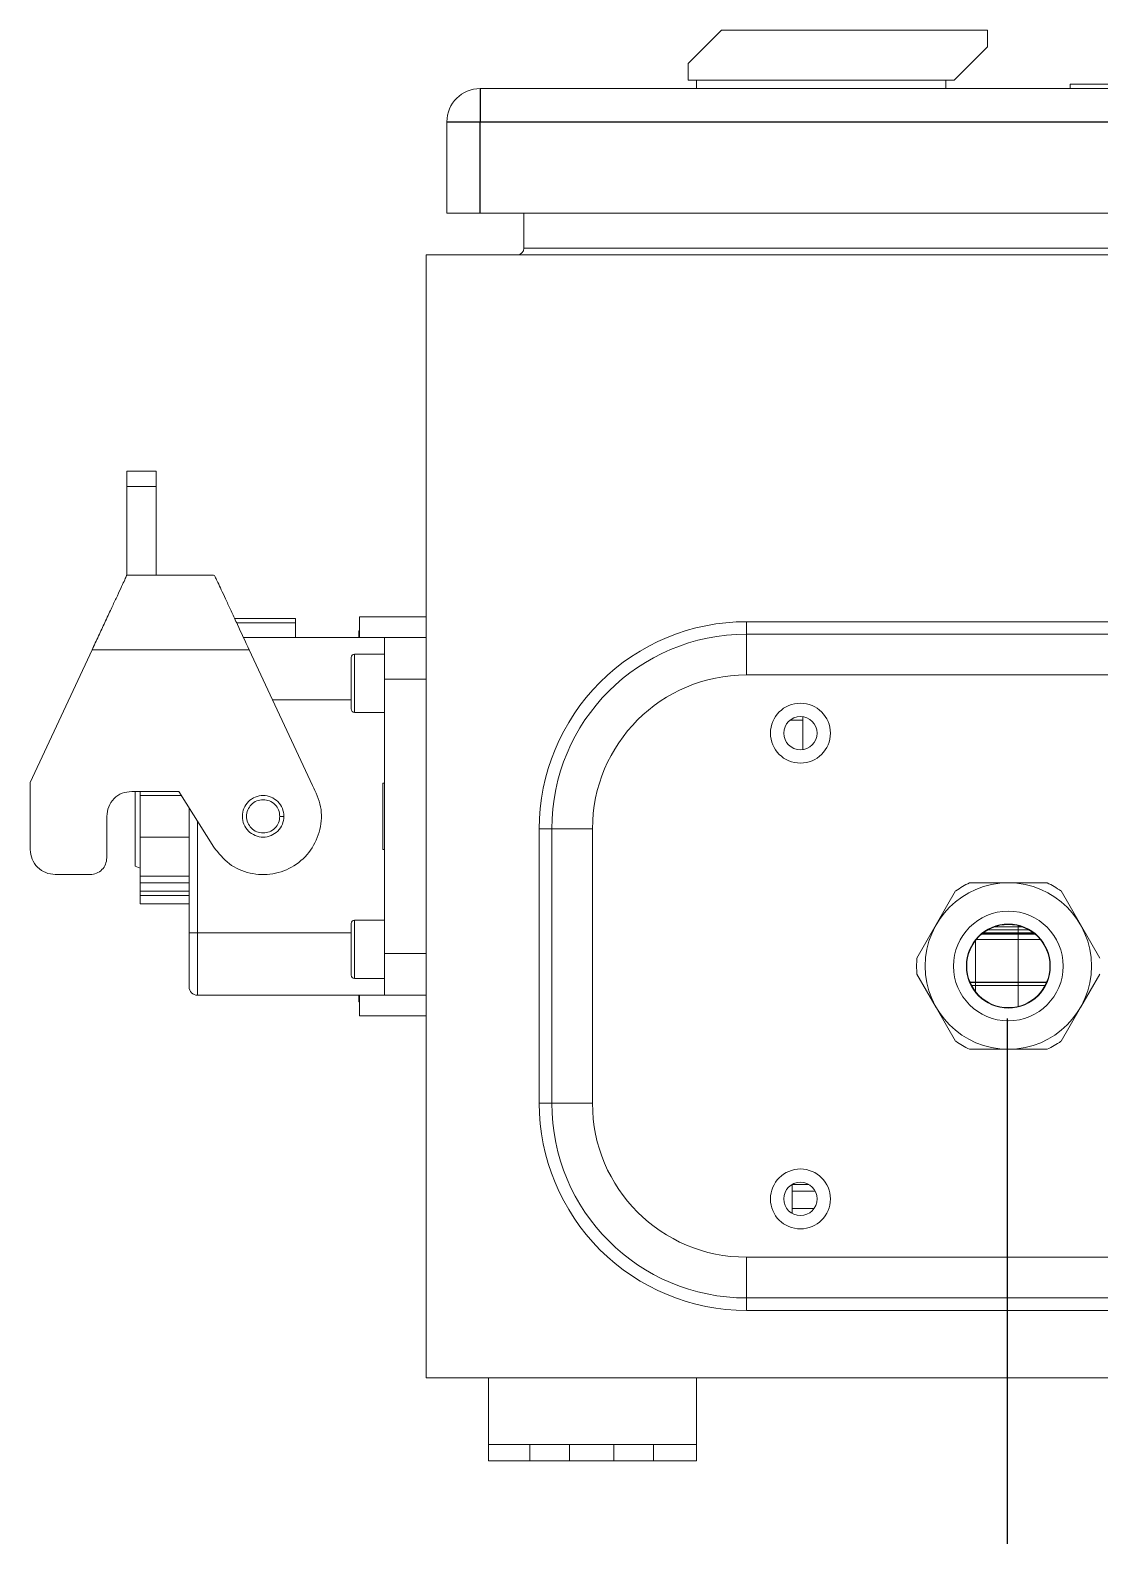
# Model space of a CAD drawing. Extents: x 4137 to 28680, y 2446 to 6814.
# Drawn here: x 14123 to 14285.1, y 3516.8 to 3746.1 of the extents above; entities that cross this region are included whole.
import ezdxf

# ---------------------------------------------------------------- set-up
doc = ezdxf.new("R2010")
doc.units = 0
doc.header["$LTSCALE"] = 0.5
doc.layers.get('0').update_dxf_attribs({"linetype": 'CONTINUOUS'})
doc.layers.add('DIM', color=5, linetype='CONTINUOUS')
doc.layers.add('VOL', color=2, linetype='CONTINUOUS')

msp = doc.modelspace()

# ---------------------------------------------------------------- linework, layer by layer
at = {"color": 7, "linetype": 'Continuous', "lineweight": 15}
for p, q in [((14222.71, 3741.01), (14227.75, 3746.05)), ((14222.71, 3741.01), (14227.75, 3746.05)), ((14227.75, 3746.05), (14268.07, 3746.05)), ((14227.75, 3746.05), (14268.07, 3746.05)), ((14268.07, 3746.05), (14268.07, 3743.53)), ((14268.07, 3746.05), (14268.07, 3743.53)), ((14268.07, 3743.53), (14263.03, 3738.49)), ((14268.07, 3743.53), (14263.03, 3738.49)), ((14222.71, 3738.49), (14222.71, 3741.01)), ((14222.71, 3738.49), (14222.71, 3741.01)), ((14426.83, 3737.23), (14191.21, 3737.23)), ((14426.83, 3737.23), (14191.21, 3737.23)), ((14222.71, 3738.49), (14263.03, 3738.49)), ((14222.71, 3738.49), (14263.03, 3738.49)), ((14223.97, 3738.49), (14223.97, 3737.23)), ((14223.97, 3738.49), (14223.97, 3737.23)), ((14261.77, 3738.49), (14261.77, 3737.23)), ((14261.77, 3738.49), (14261.77, 3737.23)), ((14280.57, 3737.87), (14280.57, 3737.23)), ((14280.57, 3737.87), (14286.87, 3737.87)), ((14280.57, 3737.87), (14280.57, 3737.23)), ((14280.57, 3737.87), (14286.87, 3737.87)), ((14186.17, 3732.19), (14186.17, 3718.33)), ((14186.17, 3732.19), (14186.17, 3718.33)), ((14186.17, 3718.33), (14191.21, 3718.33)), ((14186.17, 3718.33), (14191.21, 3718.33)), ((14426.83, 3718.33), (14191.21, 3718.33)), ((14426.83, 3718.33), (14191.21, 3718.33)), ((14197.83, 3718.33), (14197.83, 3713.04)), ((14197.83, 3718.33), (14197.83, 3713.04)), ((14183.02, 3541.93), (14183.02, 3712.03)), ((14183.02, 3712.03), (14435.02, 3712.03)), ((14183.02, 3541.93), (14183.02, 3712.03)), ((14183.02, 3712.03), (14435.02, 3712.03)), ((14197.83, 3713.04), (14411.4, 3713.04)), ((14197.83, 3713.04), (14411.4, 3713.04)), ((14137.69, 3679.27), (14142.1, 3679.27)), ((14137.69, 3679.27), (14142.1, 3679.27)), ((14137.69, 3676.93), (14142.1, 3676.93)), ((14137.69, 3663.52), (14137.69, 3676.93)), ((14137.69, 3676.93), (14142.1, 3676.93)), ((14137.69, 3663.52), (14137.69, 3676.93)), ((14142.1, 3663.52), (14142.1, 3676.93)), ((14142.1, 3663.52), (14142.1, 3676.93)), ((14150.79, 3663.52), (14137.69, 3663.52)), ((14150.79, 3663.52), (14137.69, 3663.52)), ((14150.98, 3663.44), (14150.79, 3663.52)), ((14150.98, 3663.44), (14150.79, 3663.52)), ((14163.24, 3656.96), (14154.01, 3656.96)), ((14163.24, 3656.96), (14154.01, 3656.96)), ((14163.24, 3656.29), (14163.24, 3656.96)), ((14163.24, 3656.29), (14163.24, 3656.96)), ((14183.02, 3657.22), (14172.94, 3657.22)), ((14172.94, 3654.07), (14172.94, 3657.22)), ((14183.02, 3657.22), (14172.94, 3657.22)), ((14172.94, 3654.07), (14172.94, 3657.22)), ((14154.31, 3656.29), (14163.24, 3656.29)), ((14154.31, 3656.29), (14163.24, 3656.29)), ((14163.24, 3654.07), (14163.24, 3656.29)), ((14163.24, 3654.07), (14163.24, 3656.29)), ((14172.94, 3655.08), (14172.81, 3655.08)), ((14172.81, 3655.08), (14172.81, 3654.07)), ((14172.94, 3655.08), (14172.81, 3655.08)), ((14172.81, 3655.08), (14172.81, 3654.07)), ((14386.51, 3656.46), (14231.53, 3656.46)), ((14231.53, 3656.46), (14231.53, 3654.57)), ((14386.51, 3656.46), (14231.53, 3656.46)), ((14231.53, 3656.46), (14231.53, 3654.57)), ((14231.53, 3654.57), (14386.51, 3654.57)), ((14231.53, 3654.57), (14386.51, 3654.57)), ((14123.04, 3632.12), (14132.4, 3652.18)), ((14123.04, 3632.12), (14132.4, 3652.18)), ((14156.23, 3652.18), (14132.4, 3652.18)), ((14156.23, 3652.18), (14132.4, 3652.18)), ((14132.65, 3652.71), (14132.48, 3652.36)), ((14132.65, 3652.71), (14132.48, 3652.36)), ((14155.35, 3654.07), (14176.72, 3654.07)), ((14155.35, 3654.07), (14176.72, 3654.07)), ((14156.23, 3652.18), (14165.8, 3631.66)), ((14156.23, 3652.18), (14165.8, 3631.66)), ((14183.02, 3654.07), (14176.72, 3654.07)), ((14176.72, 3647.77), (14176.72, 3654.07)), ((14183.02, 3654.07), (14176.72, 3654.07)), ((14176.72, 3647.77), (14176.72, 3654.07)), ((14171.68, 3643.24), (14171.68, 3651.05)), ((14171.68, 3643.24), (14171.68, 3651.05)), ((14176.72, 3651.55), (14172.18, 3651.55)), ((14176.72, 3651.55), (14172.18, 3651.55)), ((14183.02, 3647.77), (14176.72, 3647.77)), ((14176.72, 3606.19), (14176.72, 3647.77)), ((14183.02, 3647.77), (14176.72, 3647.77)), ((14176.72, 3606.19), (14176.72, 3647.77)), ((14386.51, 3648.4), (14231.53, 3648.4)), ((14386.51, 3648.4), (14231.53, 3648.4)), ((14172.18, 3642.73), (14176.72, 3642.73)), ((14172.18, 3642.73), (14176.72, 3642.73)), ((14240.1, 3641.53), (14238.13, 3641.53)), ((14240.1, 3641.53), (14238.13, 3641.53)), ((14240.1, 3641.53), (14240.1, 3642.07)), ((14240.1, 3641.53), (14240.1, 3642.07)), ((14240.1, 3637.09), (14240.1, 3641.53)), ((14240.1, 3637.09), (14240.1, 3641.53)), ((14123.04, 3621.94), (14123.04, 3632.12)), ((14123.04, 3621.94), (14123.04, 3632.12)), ((14176.47, 3631.79), (14176.46, 3631.79)), ((14176.47, 3631.79), (14176.46, 3631.79)), ((14176.72, 3632.02), (14176.47, 3632.02)), ((14176.47, 3632.02), (14176.47, 3621.94)), ((14176.72, 3632.02), (14176.47, 3632.02)), ((14176.47, 3632.02), (14176.47, 3621.94)), ((14145.56, 3630.76), (14138.42, 3630.76)), ((14145.56, 3630.76), (14138.42, 3630.76)), ((14138.92, 3619.42), (14138.92, 3630.76)), ((14138.92, 3619.42), (14138.92, 3630.76)), ((14139.68, 3630.76), (14139.68, 3630.13)), ((14139.68, 3630.76), (14139.68, 3630.13)), ((14145.96, 3630.13), (14139.68, 3630.13)), ((14139.68, 3630.13), (14139.68, 3623.83)), ((14145.96, 3630.13), (14139.68, 3630.13)), ((14139.68, 3630.13), (14139.68, 3623.83)), ((14150.84, 3622.31), (14145.56, 3630.76)), ((14150.84, 3622.31), (14145.56, 3630.76)), ((14176.45, 3631.06), (14176.47, 3631.06)), ((14176.45, 3631.06), (14176.47, 3631.06)), ((14176.45, 3631.01), (14176.47, 3631.01)), ((14176.45, 3631.01), (14176.47, 3631.01)), ((14134.64, 3626.98), (14134.64, 3620.68)), ((14134.64, 3626.98), (14134.64, 3620.68)), ((14147.11, 3628.28), (14147.11, 3609.34)), ((14147.11, 3628.28), (14147.11, 3609.34)), ((14161.47, 3626.98), (14160.84, 3626.98)), ((14161.47, 3626.98), (14160.84, 3626.98)), ((14176.47, 3626.65), (14176.46, 3626.65)), ((14176.47, 3626.65), (14176.46, 3626.65)), ((14200.16, 3625.09), (14200.16, 3583.51)), ((14202.05, 3625.09), (14200.16, 3625.09)), ((14200.16, 3625.09), (14200.16, 3583.51)), ((14202.05, 3625.09), (14200.16, 3625.09)), ((14202.05, 3583.51), (14202.05, 3625.09)), ((14202.05, 3583.51), (14202.05, 3625.09)), ((14208.22, 3625.09), (14208.22, 3583.51)), ((14208.22, 3625.09), (14208.22, 3583.51)), ((14147.11, 3623.83), (14139.68, 3623.83)), ((14139.68, 3623.83), (14139.68, 3617.94)), ((14147.11, 3623.83), (14139.68, 3623.83)), ((14139.68, 3623.83), (14139.68, 3617.94)), ((14176.72, 3621.94), (14176.47, 3621.94)), ((14176.72, 3621.94), (14176.47, 3621.94)), ((14132.12, 3618.16), (14126.82, 3618.16)), ((14132.12, 3618.16), (14126.82, 3618.16)), ((14139.68, 3619.13), (14138.92, 3619.42)), ((14139.68, 3619.13), (14138.92, 3619.42)), ((14139.68, 3616.9), (14147.11, 3616.9)), ((14139.68, 3616.9), (14139.68, 3616.9)), ((14139.68, 3616.9), (14147.11, 3616.9)), ((14139.68, 3616.9), (14139.68, 3616.9)), ((14139.68, 3615.64), (14139.68, 3615.01)), ((14139.68, 3615.64), (14139.68, 3615.01)), ((14260.31, 3610.6), (14263.24, 3615.68)), ((14260.31, 3610.6), (14263.24, 3615.68)), ((14265.35, 3616.9), (14271.22, 3616.9)), ((14265.35, 3616.9), (14271.22, 3616.9)), ((14271.22, 3616.9), (14277.09, 3616.9)), ((14271.22, 3616.9), (14277.09, 3616.9)), ((14279.2, 3615.68), (14282.13, 3610.6)), ((14279.2, 3615.68), (14282.13, 3610.6)), ((14147.11, 3613.75), (14139.68, 3613.75)), ((14139.68, 3613.75), (14139.68, 3613.75)), ((14147.11, 3613.75), (14139.68, 3613.75)), ((14139.68, 3613.75), (14139.68, 3613.75)), ((14139.69, 3613.75), (14139.69, 3613.75)), ((14139.69, 3613.75), (14139.69, 3613.75)), ((14176.72, 3611.23), (14172.18, 3611.23)), ((14176.72, 3611.23), (14172.18, 3611.23)), ((14148.37, 3609.34), (14147.11, 3609.34)), ((14148.37, 3609.34), (14147.11, 3609.34)), ((14148.37, 3609.34), (14148.37, 3599.89)), ((14148.37, 3609.34), (14148.37, 3599.89)), ((14171.68, 3602.92), (14171.68, 3610.73)), ((14171.68, 3602.92), (14171.68, 3610.73)), ((14257.37, 3605.52), (14260.31, 3610.6)), ((14257.37, 3605.52), (14260.31, 3610.6)), ((14267.19, 3609.15), (14275.25, 3609.15)), ((14267.19, 3609.15), (14275.25, 3609.15)), ((14272.73, 3610.42), (14272.73, 3610.26)), ((14272.73, 3610.42), (14272.73, 3610.26)), ((14272.73, 3610.26), (14272.73, 3609.8)), ((14272.73, 3610.26), (14272.73, 3609.8)), ((14272.73, 3609.8), (14272.73, 3609.31)), ((14272.73, 3609.8), (14272.73, 3609.31)), ((14272.73, 3609.31), (14272.73, 3609.2)), ((14272.73, 3609.31), (14272.73, 3609.2)), ((14272.73, 3609.2), (14272.73, 3609.15)), ((14272.73, 3609.2), (14272.73, 3609.15)), ((14272.73, 3609.15), (14272.73, 3609.11)), ((14272.73, 3609.15), (14272.73, 3609.11)), ((14272.73, 3609.11), (14272.73, 3608.34)), ((14272.73, 3609.11), (14272.73, 3608.34)), ((14282.13, 3610.6), (14285.07, 3605.52)), ((14282.13, 3610.6), (14285.07, 3605.52)), ((14266.24, 3601.86), (14266.24, 3608.16)), ((14266.24, 3601.86), (14266.24, 3608.16)), ((14272.73, 3601.86), (14272.73, 3608.34)), ((14272.73, 3601.86), (14272.73, 3608.34)), ((14176.72, 3599.89), (14176.72, 3606.19)), ((14176.72, 3606.19), (14183.02, 3606.19)), ((14176.72, 3599.89), (14176.72, 3606.19)), ((14176.72, 3606.19), (14183.02, 3606.19)), ((14172.18, 3602.41), (14176.72, 3602.41)), ((14172.18, 3602.41), (14176.72, 3602.41)), ((14260.31, 3598), (14257.37, 3603.08)), ((14260.31, 3598), (14257.37, 3603.08)), ((14272.73, 3601.86), (14265.41, 3601.86)), ((14272.73, 3601.86), (14265.41, 3601.86)), ((14266.24, 3601.86), (14266.24, 3601.85)), ((14266.24, 3601.86), (14272.73, 3601.86)), ((14266.24, 3601.86), (14266.24, 3601.85)), ((14266.24, 3601.86), (14272.73, 3601.86)), ((14272.73, 3601.85), (14266.24, 3601.85)), ((14266.24, 3601.85), (14266.24, 3601.82)), ((14272.73, 3601.85), (14266.24, 3601.85)), ((14266.24, 3601.85), (14266.24, 3601.82)), ((14272.73, 3601.82), (14266.24, 3601.82)), ((14266.24, 3601.82), (14266.24, 3601.33)), ((14272.73, 3601.82), (14266.24, 3601.82)), ((14266.24, 3601.82), (14266.24, 3601.33)), ((14277.03, 3601.86), (14272.73, 3601.86)), ((14272.73, 3601.86), (14272.73, 3601.85)), ((14277.03, 3601.86), (14272.73, 3601.86)), ((14272.73, 3601.86), (14272.73, 3601.85)), ((14272.73, 3601.85), (14272.73, 3601.82)), ((14272.73, 3601.85), (14272.73, 3601.82)), ((14272.73, 3601.82), (14272.73, 3601.33)), ((14272.73, 3601.82), (14272.73, 3601.33)), ((14285.07, 3603.08), (14282.13, 3598)), ((14285.07, 3603.08), (14282.13, 3598)), ((14176.72, 3599.89), (14148.37, 3599.89)), ((14176.72, 3599.89), (14148.37, 3599.89)), ((14172.81, 3599.89), (14172.81, 3598.88)), ((14172.81, 3599.89), (14172.81, 3598.88)), ((14172.94, 3596.74), (14172.94, 3599.89)), ((14172.94, 3596.74), (14172.94, 3599.89)), ((14183.02, 3599.89), (14176.72, 3599.89)), ((14183.02, 3599.89), (14176.72, 3599.89)), ((14272.73, 3601.33), (14266.24, 3601.33)), ((14266.24, 3600.44), (14266.24, 3601.33)), ((14272.73, 3601.33), (14266.24, 3601.33)), ((14266.24, 3600.44), (14266.24, 3601.33)), ((14272.73, 3598.19), (14272.73, 3601.33)), ((14272.73, 3598.19), (14272.73, 3601.33)), ((14172.81, 3598.88), (14172.94, 3598.88)), ((14172.81, 3598.88), (14172.94, 3598.88)), ((14263.24, 3592.92), (14260.31, 3598)), ((14263.24, 3592.92), (14260.31, 3598)), ((14282.13, 3598), (14279.2, 3592.92)), ((14282.13, 3598), (14279.2, 3592.92)), ((14172.94, 3596.74), (14183.02, 3596.74)), ((14172.94, 3596.74), (14183.02, 3596.74)), ((14271.22, 3591.7), (14265.35, 3591.7)), ((14271.22, 3591.7), (14265.35, 3591.7)), ((14277.09, 3591.7), (14271.22, 3591.7)), ((14277.09, 3591.7), (14271.22, 3591.7)), ((14202.05, 3583.51), (14200.16, 3583.51)), ((14202.05, 3583.51), (14200.16, 3583.51)), ((14238.46, 3566.84), (14238.46, 3571.2)), ((14238.46, 3566.84), (14238.46, 3571.2)), ((14231.53, 3560.2), (14386.51, 3560.2)), ((14231.53, 3560.2), (14386.51, 3560.2)), ((14231.53, 3554.03), (14231.53, 3552.14)), ((14386.51, 3554.03), (14231.53, 3554.03)), ((14231.53, 3554.03), (14231.53, 3552.14)), ((14386.51, 3554.03), (14231.53, 3554.03)), ((14231.53, 3552.14), (14386.51, 3552.14)), ((14231.53, 3552.14), (14386.51, 3552.14)), ((14183.02, 3541.93), (14435.02, 3541.93)), ((14183.02, 3541.93), (14435.02, 3541.93)), ((14192.47, 3541.93), (14192.47, 3531.85)), ((14192.47, 3541.93), (14192.47, 3531.85)), ((14223.97, 3531.85), (14223.97, 3541.93)), ((14223.97, 3531.85), (14223.97, 3541.93)), ((14192.47, 3529.33), (14192.47, 3531.85)), ((14192.47, 3531.85), (14192.58, 3531.85)), ((14192.47, 3529.33), (14192.47, 3531.85)), ((14192.47, 3531.85), (14192.58, 3531.85)), ((14192.58, 3531.85), (14198.75, 3531.85)), ((14192.58, 3531.85), (14198.75, 3531.85)), ((14198.75, 3531.85), (14198.75, 3529.33)), ((14198.75, 3531.85), (14204.76, 3531.85)), ((14198.75, 3531.85), (14198.75, 3529.33)), ((14198.75, 3531.85), (14204.76, 3531.85)), ((14204.76, 3531.85), (14211.46, 3531.85)), ((14204.76, 3531.85), (14204.76, 3529.33)), ((14204.76, 3531.85), (14211.46, 3531.85)), ((14204.76, 3531.85), (14204.76, 3529.33)), ((14211.46, 3531.85), (14211.46, 3529.33)), ((14211.46, 3531.85), (14217.48, 3531.85)), ((14211.46, 3531.85), (14211.46, 3529.33)), ((14211.46, 3531.85), (14217.48, 3531.85)), ((14217.48, 3529.33), (14217.48, 3531.85)), ((14217.48, 3531.85), (14223.64, 3531.85)), ((14217.48, 3529.33), (14217.48, 3531.85)), ((14217.48, 3531.85), (14223.64, 3531.85)), ((14223.64, 3531.85), (14223.97, 3531.85)), ((14223.64, 3531.85), (14223.97, 3531.85)), ((14223.97, 3529.33), (14223.97, 3531.85)), ((14223.97, 3529.33), (14223.97, 3531.85)), ((14198.75, 3529.33), (14192.47, 3529.33)), ((14198.75, 3529.33), (14192.47, 3529.33)), ((14204.76, 3529.33), (14198.75, 3529.33)), ((14204.76, 3529.33), (14198.75, 3529.33)), ((14211.46, 3529.33), (14204.76, 3529.33)), ((14211.46, 3529.33), (14204.76, 3529.33)), ((14211.46, 3529.33), (14217.48, 3529.33)), ((14211.46, 3529.33), (14217.48, 3529.33)), ((14223.97, 3529.33), (14217.48, 3529.33)), ((14223.97, 3529.33), (14217.48, 3529.33))]:
    msp.add_line(p, q, dxfattribs=at)
at = {"color": 8, "linetype": 'Continuous', "lineweight": 15}
for p, q in [((14231.53, 3648.4), (14231.53, 3654.57)), ((14231.53, 3648.4), (14231.53, 3654.57)), ((14172.18, 3651.55), (14172.18, 3642.73)), ((14172.18, 3651.55), (14172.18, 3642.73)), ((14159.76, 3644.62), (14171.68, 3644.62)), ((14159.76, 3644.62), (14171.68, 3644.62)), ((14148.37, 3626.27), (14148.37, 3609.34)), ((14148.37, 3626.27), (14148.37, 3609.34)), ((14202.05, 3625.09), (14208.22, 3625.09)), ((14202.05, 3625.09), (14208.22, 3625.09)), ((14139.68, 3617.94), (14147.11, 3617.94)), ((14139.68, 3617.94), (14147.11, 3617.94)), ((14139.68, 3616.9), (14147.11, 3616.9)), ((14139.68, 3616.9), (14147.11, 3616.9)), ((14139.68, 3615.64), (14147.11, 3615.64)), ((14139.68, 3615.64), (14147.11, 3615.64)), ((14139.68, 3615.01), (14147.11, 3615.01)), ((14139.68, 3615.01), (14147.11, 3615.01)), ((14147.11, 3613.75), (14139.68, 3613.75)), ((14147.11, 3613.75), (14139.68, 3613.75)), ((14172.18, 3611.23), (14172.18, 3602.41)), ((14172.18, 3611.23), (14172.18, 3602.41)), ((14171.68, 3609.34), (14148.37, 3609.34)), ((14171.68, 3609.34), (14148.37, 3609.34)), ((14275.29, 3609.11), (14267.16, 3609.11)), ((14275.29, 3609.11), (14267.16, 3609.11)), ((14267.4, 3609.31), (14275.04, 3609.31)), ((14267.4, 3609.31), (14275.04, 3609.31)), ((14269.18, 3610.26), (14273.26, 3610.26)), ((14269.18, 3610.26), (14273.26, 3610.26)), ((14265.41, 3601.86), (14266.24, 3601.86)), ((14265.41, 3601.86), (14266.24, 3601.86)), ((14266.24, 3601.85), (14265.42, 3601.85)), ((14266.24, 3601.85), (14265.42, 3601.85)), ((14266.24, 3601.82), (14265.43, 3601.82)), ((14266.24, 3601.82), (14265.43, 3601.82)), ((14272.73, 3601.86), (14277.03, 3601.86)), ((14272.73, 3601.86), (14277.03, 3601.86)), ((14277.02, 3601.85), (14272.73, 3601.85)), ((14277.02, 3601.85), (14272.73, 3601.85)), ((14277.01, 3601.82), (14272.73, 3601.82)), ((14277.01, 3601.82), (14272.73, 3601.82)), ((14266.24, 3601.33), (14265.66, 3601.33)), ((14266.24, 3601.33), (14265.66, 3601.33)), ((14276.78, 3601.33), (14272.73, 3601.33)), ((14276.78, 3601.33), (14272.73, 3601.33)), ((14202.05, 3583.51), (14208.22, 3583.51)), ((14202.05, 3583.51), (14208.22, 3583.51)), ((14238.46, 3571.2), (14240.99, 3571.2)), ((14238.46, 3571.2), (14240.99, 3571.2)), ((14241.94, 3570.22), (14238.46, 3570.22)), ((14241.94, 3570.22), (14238.46, 3570.22)), ((14238.46, 3567.57), (14241.78, 3567.57)), ((14238.46, 3567.57), (14241.78, 3567.57)), ((14231.53, 3554.03), (14231.53, 3560.2)), ((14231.53, 3554.03), (14231.53, 3560.2))]:
    msp.add_line(p, q, dxfattribs=at)
at = {"color": 7, "linetype": 'Continuous', "lineweight": 15, "flags": 128}
for points in [[(14139.68, 3616.9), (14139.68, 3616.92), (14139.68, 3616.97), (14139.68, 3617.07), (14139.68, 3617.19), (14139.68, 3617.35), (14139.68, 3617.53), (14139.68, 3617.73), (14139.68, 3617.94)], [(14139.68, 3616.9), (14139.68, 3616.92), (14139.68, 3616.97), (14139.68, 3617.07), (14139.68, 3617.19), (14139.68, 3617.35), (14139.68, 3617.53), (14139.68, 3617.73), (14139.68, 3617.94)], [(14139.68, 3616.9), (14139.68, 3616.87), (14139.68, 3616.8), (14139.68, 3616.69), (14139.68, 3616.53), (14139.68, 3616.34), (14139.68, 3616.12), (14139.68, 3615.88), (14139.68, 3615.64)], [(14139.68, 3616.9), (14139.68, 3616.87), (14139.68, 3616.8), (14139.68, 3616.69), (14139.68, 3616.53), (14139.68, 3616.34), (14139.68, 3616.12), (14139.68, 3615.88), (14139.68, 3615.64)], [(14139.68, 3615.01), (14139.68, 3614.76), (14139.68, 3614.53), (14139.68, 3614.31), (14139.68, 3614.12), (14139.68, 3613.96), (14139.68, 3613.84), (14139.68, 3613.77), (14139.68, 3613.75)], [(14139.68, 3615.01), (14139.68, 3614.76), (14139.68, 3614.53), (14139.68, 3614.31), (14139.68, 3614.12), (14139.68, 3613.96), (14139.68, 3613.84), (14139.68, 3613.77), (14139.68, 3613.75)]]:
    msp.add_lwpolyline(points, dxfattribs=at)
at = {"color": 8, "linetype": 'Continuous', "lineweight": 15, "flags": 128}
for points in [[(14267.26, 3609.2), (14272.73, 3609.2), (14275.18, 3609.2)], [(14267.26, 3609.2), (14272.73, 3609.2), (14275.18, 3609.2)], [(14268.14, 3609.8), (14272.73, 3609.8), (14274.3, 3609.8)], [(14268.14, 3609.8), (14272.73, 3609.8), (14274.3, 3609.8)], [(14276.05, 3608.34), (14272.73, 3608.34), (14266.39, 3608.34)], [(14276.05, 3608.34), (14272.73, 3608.34), (14266.39, 3608.34)]]:
    msp.add_lwpolyline(points, dxfattribs=at)
at = {"color": 7, "linetype": 'Continuous', "lineweight": 15}
for centre, radius in [((14239.72, 3639.58), 4.54), ((14239.72, 3639.58), 4.54), ((14239.72, 3639.58), 2.52), ((14239.72, 3639.58), 2.52), ((14271.22, 3604.3), 12.6), ((14271.22, 3604.3), 12.6), ((14271.22, 3604.3), 8.31), ((14271.22, 3604.3), 8.31), ((14271.22, 3604.3), 6.36), ((14271.22, 3604.3), 6.36), ((14271.22, 3604.3), 6.3), ((14271.22, 3604.3), 6.3), ((14239.72, 3569.02), 4.54), ((14239.72, 3569.02), 4.54), ((14239.72, 3569.02), 2.52), ((14239.72, 3569.02), 2.52)]:
    msp.add_circle(centre, radius, dxfattribs=at)
for centre, radius, start, end in [((14191.21, 3732.19), 5.04, 90, 180), ((14191.21, 3732.19), 5.04, 90, 180), ((14196.82, 3713.04), 1.01, 270, 0), ((14196.82, 3713.04), 1.01, 270, 0), ((14231.53, 3625.09), 29.48, 90, 180), ((14231.53, 3625.09), 29.48, 90, 180), ((14172.18, 3651.05), 0.504, 90, 180), ((14172.18, 3651.05), 0.504, 90, 180), ((14231.53, 3625.09), 23.31, 90, 180), ((14231.53, 3625.09), 23.31, 90, 180), ((14172.18, 3643.24), 0.504, 180, 270), ((14172.18, 3643.24), 0.504, 180, 270), ((14271.22, 3604.3), 13.9, 114.9728, 125.0272), ((14271.22, 3604.3), 13.9, 114.9728, 125.0272), ((14271.22, 3604.3), 13.9, 54.9728, 65.0272), ((14271.22, 3604.3), 13.9, 54.9728, 65.0272), ((14172.18, 3610.73), 0.504, 90, 180), ((14172.18, 3610.73), 0.504, 90, 180), ((14271.22, 3604.3), 13.9, 174.9728, 185.0272), ((14271.22, 3604.3), 13.9, 174.9728, 185.0272), ((14172.18, 3602.92), 0.504, 180, 270), ((14172.18, 3602.92), 0.504, 180, 270), ((14148.37, 3601.15), 1.26, 180, 270), ((14148.37, 3601.15), 1.26, 180, 270), ((14271.22, 3604.3), 13.9, 234.9728, 245.0272), ((14271.22, 3604.3), 13.9, 234.9728, 245.0272), ((14271.22, 3604.3), 13.9, 294.9728, 305.0272), ((14271.22, 3604.3), 13.9, 294.9728, 305.0272), ((14231.53, 3583.51), 29.48, 180, 270), ((14231.53, 3583.51), 29.48, 180, 270), ((14231.53, 3583.51), 23.31, 180, 270), ((14231.53, 3583.51), 23.31, 180, 270)]:
    msp.add_arc(centre, radius, start, end, dxfattribs=at)
for points, knots in [([(14137.69, 3676.93), (14137.69, 3677.24), (14137.69, 3677.86), (14137.69, 3678.63), (14137.69, 3679.17), (14137.69, 3679.24), (14137.69, 3679.27)], [0, 0, 0, 0, 0.25, 0.499999, 0.75, 1, 1, 1, 1]), ([(14137.69, 3676.93), (14137.69, 3677.24), (14137.69, 3677.86), (14137.69, 3678.63), (14137.69, 3679.17), (14137.69, 3679.24), (14137.69, 3679.27)], [0, 0, 0, 0, 0.25, 0.499999, 0.75, 1, 1, 1, 1]), ([(14142.1, 3676.93), (14142.1, 3677.24), (14142.1, 3677.86), (14142.1, 3678.63), (14142.1, 3679.17), (14142.1, 3679.24), (14142.1, 3679.27)], [0, 0, 0, 0, 0.25, 0.499999, 0.75, 1, 1, 1, 1]), ([(14142.1, 3676.93), (14142.1, 3677.24), (14142.1, 3677.86), (14142.1, 3678.63), (14142.1, 3679.17), (14142.1, 3679.24), (14142.1, 3679.27)], [0, 0, 0, 0, 0.25, 0.499999, 0.75, 1, 1, 1, 1]), ([(14132.4, 3652.18), (14132.73, 3652.89), (14133.39, 3654.31), (14134.37, 3656.41), (14135.27, 3658.34), (14136.09, 3660.09), (14136.76, 3661.54), (14137.28, 3662.65), (14137.62, 3663.38), (14137.66, 3663.48), (14137.69, 3663.52)], [0, 0, 0, 0, 0.125442, 0.250088, 0.382533, 0.500071, 0.629263, 0.750161, 0.876453, 1, 1, 1, 1]), ([(14132.4, 3652.18), (14132.73, 3652.89), (14133.39, 3654.31), (14134.37, 3656.41), (14135.27, 3658.34), (14136.09, 3660.09), (14136.76, 3661.54), (14137.28, 3662.65), (14137.62, 3663.38), (14137.66, 3663.48), (14137.69, 3663.52)], [0, 0, 0, 0, 0.125442, 0.250088, 0.382533, 0.500071, 0.629263, 0.750161, 0.876453, 1, 1, 1, 1]), ([(14150.98, 3663.44), (14151.04, 3663.31), (14151.16, 3663.06), (14151.57, 3662.18), (14152.12, 3661.01), (14152.79, 3659.56), (14153.57, 3657.89), (14154.7, 3655.47), (14155.62, 3653.49), (14156.23, 3652.18)], [0, 0, 0, 0, 0.1244, 0.250328, 0.374221, 0.500433, 0.624584, 0.750609, 1, 1, 1, 1]), ([(14150.98, 3663.44), (14151.04, 3663.31), (14151.16, 3663.06), (14151.57, 3662.18), (14152.12, 3661.01), (14152.79, 3659.56), (14153.57, 3657.89), (14154.7, 3655.47), (14155.62, 3653.49), (14156.23, 3652.18)], [0, 0, 0, 0, 0.1244, 0.250328, 0.374221, 0.500433, 0.624584, 0.750609, 1, 1, 1, 1]), ([(14200.16, 3625.09), (14200.16, 3633.41), (14203.47, 3641.39), (14215.23, 3653.16), (14223.21, 3656.46), (14231.53, 3656.46)], [0, 0, 0, 0, 0.5, 0.5, 1, 1, 1, 1]), ([(14200.16, 3625.09), (14200.16, 3633.41), (14203.47, 3641.39), (14215.23, 3653.16), (14223.21, 3656.46), (14231.53, 3656.46)], [0, 0, 0, 0, 0.5, 0.5, 1, 1, 1, 1]), ([(14165.8, 3631.66), (14166.3, 3630.61), (14167.3, 3628.51), (14167.13, 3624.94), (14165.7, 3621.73), (14163.12, 3619.31), (14159.81, 3618.05), (14156.3, 3618.17), (14153.02, 3619.58), (14151.57, 3621.4), (14150.84, 3622.31)], [0, 0, 0, 0, 0.1250001, 0.25, 0.375, 0.4999999, 0.625, 0.7499999, 0.8750001, 1, 1, 1, 1]), ([(14165.8, 3631.66), (14166.3, 3630.61), (14167.3, 3628.51), (14167.13, 3624.94), (14165.7, 3621.73), (14163.12, 3619.31), (14159.81, 3618.05), (14156.3, 3618.17), (14153.02, 3619.58), (14151.57, 3621.4), (14150.84, 3622.31)], [0, 0, 0, 0, 0.1250001, 0.25, 0.375, 0.4999999, 0.625, 0.7499999, 0.8750001, 1, 1, 1, 1]), ([(14176.47, 3631.76), (14176.47, 3631.75), (14176.47, 3631.75), (14176.47, 3631.71), (14176.47, 3631.71)], [0, 0, 0, 0, 0.999567, 1, 1, 1, 1]), ([(14176.47, 3631.76), (14176.47, 3631.75), (14176.47, 3631.75), (14176.47, 3631.71), (14176.47, 3631.71)], [0, 0, 0, 0, 0.999567, 1, 1, 1, 1]), ([(14138.42, 3630.76), (14137.92, 3630.7), (14136.93, 3630.59), (14135.68, 3629.72), (14134.81, 3628.47), (14134.69, 3627.48), (14134.64, 3626.98)], [0, 0, 0, 0, 0.250002, 0.500001, 0.750001, 1, 1, 1, 1]), ([(14138.42, 3630.76), (14137.92, 3630.7), (14136.93, 3630.59), (14135.68, 3629.72), (14134.81, 3628.47), (14134.69, 3627.48), (14134.64, 3626.98)], [0, 0, 0, 0, 0.250002, 0.500001, 0.750001, 1, 1, 1, 1]), ([(14161.47, 3626.98), (14161.43, 3626.57), (14161.33, 3625.74), (14160.6, 3624.7), (14159.56, 3624), (14158.32, 3623.75), (14157.09, 3624), (14156.04, 3624.7), (14155.34, 3625.74), (14155.09, 3626.98), (14155.34, 3628.22), (14156.04, 3629.27), (14157.09, 3629.97), (14158.32, 3630.21), (14159.56, 3629.97), (14160.6, 3629.27), (14161.33, 3628.22), (14161.43, 3627.39), (14161.47, 3626.98)], [0, 0, 0, 0, 0.0625, 0.125, 0.1875, 0.25, 0.3125, 0.375, 0.4375, 0.5, 0.5625, 0.625, 0.6875, 0.75, 0.8125, 0.875, 0.9375, 1, 1, 1, 1]), ([(14161.47, 3626.98), (14161.43, 3626.57), (14161.33, 3625.74), (14160.6, 3624.7), (14159.56, 3624), (14158.32, 3623.75), (14157.09, 3624), (14156.04, 3624.7), (14155.34, 3625.74), (14155.09, 3626.98), (14155.34, 3628.22), (14156.04, 3629.27), (14157.09, 3629.97), (14158.32, 3630.21), (14159.56, 3629.97), (14160.6, 3629.27), (14161.33, 3628.22), (14161.43, 3627.39), (14161.47, 3626.98)], [0, 0, 0, 0, 0.0625, 0.125, 0.1875, 0.25, 0.3125, 0.375, 0.4375, 0.5, 0.5625, 0.625, 0.6875, 0.75, 0.8125, 0.875, 0.9375, 1, 1, 1, 1]), ([(14160.84, 3626.98), (14160.81, 3626.65), (14160.73, 3625.99), (14160.15, 3625.15), (14159.32, 3624.59), (14158.32, 3624.4), (14157.34, 3624.59), (14156.5, 3625.15), (14155.94, 3625.99), (14155.74, 3626.98), (14155.94, 3627.97), (14156.5, 3628.81), (14157.34, 3629.37), (14158.32, 3629.57), (14159.32, 3629.37), (14160.15, 3628.81), (14160.73, 3627.97), (14160.81, 3627.31), (14160.84, 3626.98)], [0, 0, 0, 0, 0.0625, 0.125, 0.1875, 0.25, 0.3125, 0.375, 0.4375, 0.5, 0.5625, 0.625, 0.6875, 0.75, 0.8125, 0.875, 0.9375, 1, 1, 1, 1]), ([(14160.84, 3626.98), (14160.81, 3626.65), (14160.73, 3625.99), (14160.15, 3625.15), (14159.32, 3624.59), (14158.32, 3624.4), (14157.34, 3624.59), (14156.5, 3625.15), (14155.94, 3625.99), (14155.74, 3626.98), (14155.94, 3627.97), (14156.5, 3628.81), (14157.34, 3629.37), (14158.32, 3629.57), (14159.32, 3629.37), (14160.15, 3628.81), (14160.73, 3627.97), (14160.81, 3627.31), (14160.84, 3626.98)], [0, 0, 0, 0, 0.0625, 0.125, 0.1875, 0.25, 0.3125, 0.375, 0.4375, 0.5, 0.5625, 0.625, 0.6875, 0.75, 0.8125, 0.875, 0.9375, 1, 1, 1, 1]), ([(14126.82, 3618.16), (14126.33, 3618.22), (14125.34, 3618.33), (14124.09, 3619.21), (14123.21, 3620.46), (14123.1, 3621.45), (14123.04, 3621.94)], [0, 0, 0, 0, 0.249999, 0.5, 0.75, 1, 1, 1, 1]), ([(14126.82, 3618.16), (14126.33, 3618.22), (14125.34, 3618.33), (14124.09, 3619.21), (14123.21, 3620.46), (14123.1, 3621.45), (14123.04, 3621.94)], [0, 0, 0, 0, 0.249999, 0.5, 0.75, 1, 1, 1, 1]), ([(14134.64, 3620.68), (14134.6, 3620.35), (14134.52, 3619.69), (14133.94, 3618.86), (14133.11, 3618.28), (14132.45, 3618.2), (14132.12, 3618.16)], [0, 0, 0, 0, 0.249999, 0.499999, 0.75, 1, 1, 1, 1]), ([(14134.64, 3620.68), (14134.6, 3620.35), (14134.52, 3619.69), (14133.94, 3618.86), (14133.11, 3618.28), (14132.45, 3618.2), (14132.12, 3618.16)], [0, 0, 0, 0, 0.249999, 0.499999, 0.75, 1, 1, 1, 1]), ([(14147.11, 3609.34), (14147.11, 3608.27), (14147.11, 3606.12), (14147.11, 3603.41), (14147.11, 3601.52), (14147.11, 3601.27), (14147.11, 3601.15)], [0, 0, 0, 0, 0.25, 0.4999998, 0.7499998, 1, 1, 1, 1]), ([(14147.11, 3609.34), (14147.11, 3608.27), (14147.11, 3606.12), (14147.11, 3603.41), (14147.11, 3601.52), (14147.11, 3601.27), (14147.11, 3601.15)], [0, 0, 0, 0, 0.25, 0.4999998, 0.7499998, 1, 1, 1, 1]), ([(14231.53, 3552.14), (14223.21, 3552.14), (14215.23, 3555.45), (14203.47, 3567.21), (14200.16, 3575.19), (14200.16, 3583.51)], [0, 0, 0, 0, 0.5, 0.5, 1, 1, 1, 1]), ([(14231.53, 3552.14), (14223.21, 3552.14), (14215.23, 3555.45), (14203.47, 3567.21), (14200.16, 3575.19), (14200.16, 3583.51)], [0, 0, 0, 0, 0.5, 0.5, 1, 1, 1, 1])]:
    msp.add_open_spline(points, degree=3, knots=knots, dxfattribs=at)
at = {"layer": 'DIM'}
msp.add_line((14271.07, 3516.8), (14271.07, 3596.34), dxfattribs=at)
msp.add_line((14271.07, 3516.8), (14271.07, 3596.34), dxfattribs=at)
at = {"layer": 'VOL'}
for p, q in [((14191.21, 3737.23), (14191.21, 3732.19)), ((14191.21, 3737.23), (14191.21, 3732.19)), ((14186.17, 3732.19), (14191.21, 3732.19)), ((14186.17, 3732.19), (14191.21, 3732.19)), ((14191.21, 3718.33), (14191.21, 3732.19)), ((14191.21, 3732.19), (14426.83, 3732.19)), ((14191.21, 3718.33), (14191.21, 3732.19)), ((14191.21, 3732.19), (14426.83, 3732.19))]:
    msp.add_line(p, q, dxfattribs=at)

doc.saveas('drawing.dxf')
